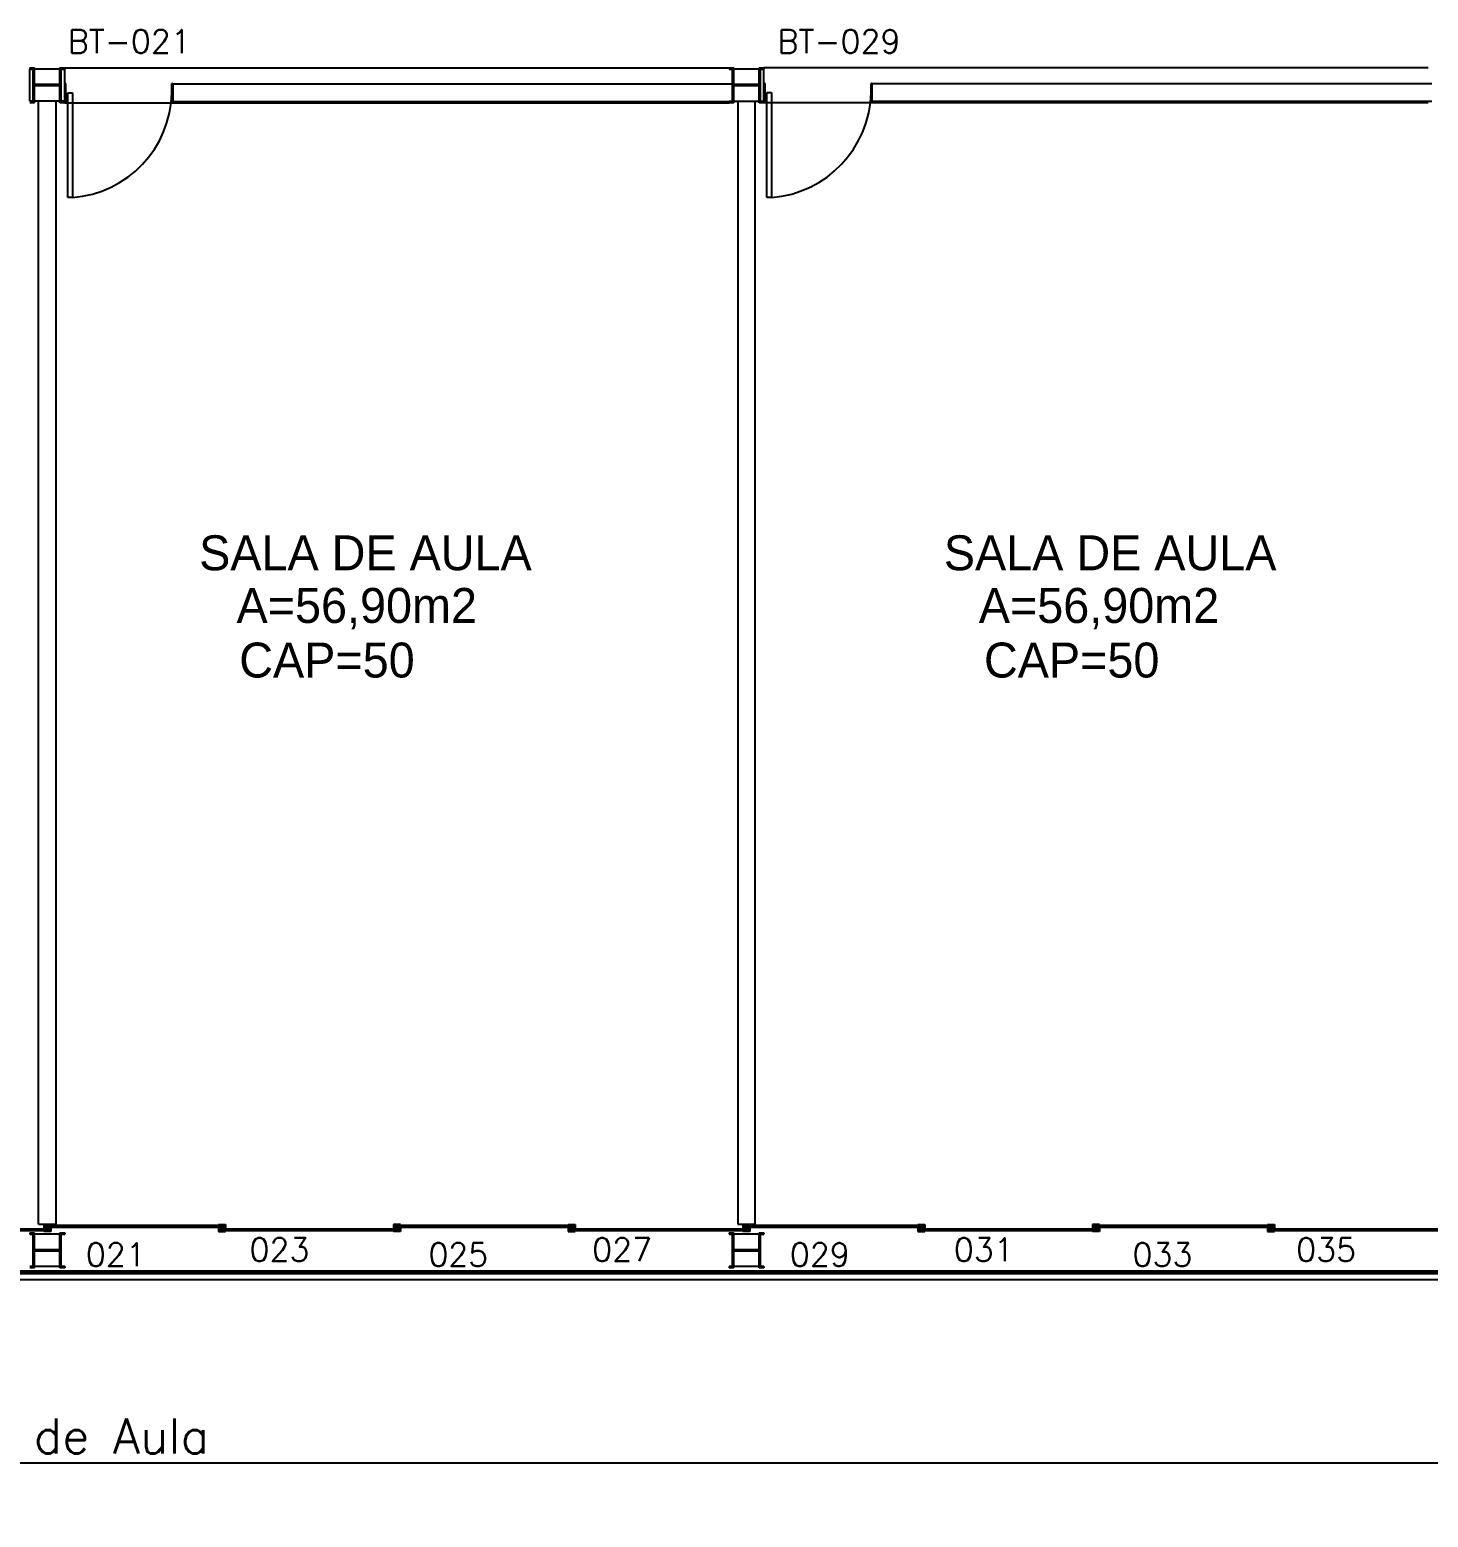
# Model space of a CAD drawing. Extents: x 940 to 1060, y 76 to 105.
# Drawn here: x 954.82 to 966.82, y 76.25 to 89.02 of the extents above; entities that cross this region are included whole.
import ezdxf
from ezdxf.enums import TextEntityAlignment as Align

# ---------------------------------------------------------------- set-up
doc = ezdxf.new("R2010")
doc.units = 0
doc.header["$LTSCALE"] = 0.5
doc.header["$MEASUREMENT"] = 0
doc.header["$PDMODE"] = 34
doc.header["$PDSIZE"] = 0.1
doc.layers.get('0').update_dxf_attribs({"linetype": 'CONTINUOUS'})
doc.layers.get('DEFPOINTS').update_dxf_attribs({"linetype": 'CONTINUOUS'})
for name, color, linetype in [('1', 1, 'CONTINUOUS'), ('ALVENARIA', 2, 'CONTINUOUS'), ('ENDEREÇO', 2, 'CONTINUOUS'), ('ESQUADRIAS', 1, 'CONTINUOUS'), ('ESTRUTURAS', 2, 'CONTINUOUS'), ('NMOD', 2, 'CONTINUOUS'), ('PORTA', 2, 'CONTINUOUS'), ('TEXTO', 2, 'CONTINUOUS'), ('TEXTO-CENTRO-CUSTO', 2, 'CONTINUOUS'), ('ÁREA', 2, 'CONTINUOUS')]:
    doc.layers.add(name, color=color, linetype=linetype)
doc.styles.add('FONTE', font='FONTE.shx', dxfattribs={"height": 0.4})
doc.styles.add('ROMANS', font='simplex.shx', dxfattribs={"height": 0.3})
doc.styles.add('UNB-100', font='simplex.shx', dxfattribs={"height": 0.2})
doc.dimstyles.new('1', dxfattribs={"dimtxt": 0.3, "dimasz": 0.18, "dimexe": 0.5, "dimexo": 1, "dimgap": 0.08, "dimtad": 1, "dimdec": 4, "dimzin": 12, "dimdsep": 46, "dimtxsty": 'ROMANS', "dimblk1": 'NONE', "dimblk2": 'NONE', "dimsah": 1, "dimcen": 0, "dimclrd": 2, "dimclre": 2, "dimclrt": 2, "dimadec": 0, "dimazin": 0, "dimtfac": 1, "dimtdec": 4, "dimtofl": 0, "dimtmove": 2, "dimatfit": 3, "dimldrblk": 'NONE', "dimfxl": 0, "dimtolj": 1, "dimtzin": 4, "dimarcsym": 0})

# ---------------------------------------------------------------- blocks, each defined once
blk = doc.blocks.new('*D13')
at = {"layer": 'DEFPOINTS', "color": 0}
for p in [(942.97, 78.537), (966.97, 78.537), (966.97, 76.72)]:
    blk.add_point(p, dxfattribs=at)
at = {"layer": 'TEXTO-CENTRO-CUSTO', "color": 2, "lineweight": -2}
for p, q in [((942.97, 77.537), (942.97, 76.62)), ((966.97, 77.537), (966.97, 76.62)), ((942.97, 76.72), (966.97, 76.72))]:
    blk.add_line(p, q, dxfattribs=at)
at = {"layer": 'TEXTO-CENTRO-CUSTO', "color": 2, "insert": (954.97, 76.95), "char_height": 0.3, "attachment_point": 5, "style": 'ROMANS'}
blk.add_mtext('\\A1;Salas de Aula', dxfattribs=at)
blk = doc.blocks.new('_NONE')
at = {"color": 0, "linetype": 'ByBlock'}
blk.add_circle((0, 0), 0.25, dxfattribs=at)

msp = doc.modelspace()

# ---------------------------------------------------------------- linework, layer by layer
at = {"layer": '1', "color": 1}
for p, q in [((955.12025, 88.69382), (960.82025, 88.69382)), ((966.82025, 88.6934), (961.12025, 88.6934)), ((955.12025, 88.39382), (960.82025, 88.39382)), ((966.82025, 88.3934), (961.12025, 88.3934)), ((943.07066, 78.35868), (972.28217, 78.35868))]:
    msp.add_line(p, q, dxfattribs=at)
at = {"layer": '1'}
for p, q in [((939.82083, 78.36802), (974.46583, 78.36802)), ((939.82083, 78.34302), (974.46583, 78.34302)), ((939.82083, 78.29302), (1060.12025, 78.29302))]:
    msp.add_line(p, q, dxfattribs=at)
at = {"layer": 'ALVENARIA'}
for p, q in [((956.05014, 88.40502), (956.05014, 88.55502)), ((956.05014, 88.55502), (960.85025, 88.55502)), ((966.85025, 88.55506), (962.05014, 88.55506)), ((962.05014, 88.40506), (962.05014, 88.55506)), ((954.89525, 78.76738), (954.89525, 88.40582)), ((955.04525, 88.40582), (955.04525, 78.76738)), ((956.05014, 88.40502), (960.85025, 88.40502)), ((960.89525, 88.4054), (960.89525, 78.76787)), ((961.04525, 78.76787), (961.04525, 88.4054)), ((966.85025, 88.40506), (962.05014, 88.40506)), ((954.89525, 78.76738), (955.04525, 78.76738)), ((960.89525, 78.76787), (961.04525, 78.76787))]:
    msp.add_line(p, q, dxfattribs=at)
at = {"layer": 'ESQUADRIAS'}
for p, q in [((953.44725, 78.72836), (954.99325, 78.72836)), ((953.44725, 78.71236), (954.99325, 78.71236)), ((954.94025, 78.76536), (954.94025, 78.73536)), ((955.00025, 78.76536), (954.94025, 78.76536)), ((954.94025, 78.73536), (955.00025, 78.73536)), ((955.00025, 78.70536), (954.94025, 78.70536)), ((954.94725, 78.75836), (956.49325, 78.75836)), ((954.94725, 78.74236), (954.94725, 78.75836)), ((954.94725, 78.74236), (956.49325, 78.74236)), ((954.99325, 78.72836), (954.99325, 78.71236)), ((955.00025, 78.73536), (955.00025, 78.70536)), ((956.44025, 78.76536), (956.50025, 78.76536)), ((956.44025, 78.73536), (956.44025, 78.70536)), ((956.50025, 78.73536), (956.44025, 78.73536)), ((956.44025, 78.70536), (956.50025, 78.70536)), ((956.44725, 78.72836), (956.44725, 78.71236)), ((956.44725, 78.72836), (957.99325, 78.72836)), ((956.44725, 78.71236), (957.99325, 78.71236)), ((956.49325, 78.74236), (956.49325, 78.75836)), ((956.50025, 78.76536), (956.50025, 78.73536)), ((957.94025, 78.76536), (957.94025, 78.73536)), ((958.00025, 78.76536), (957.94025, 78.76536)), ((957.94025, 78.73536), (958.00025, 78.73536)), ((958.00025, 78.70536), (957.94025, 78.70536)), ((957.94725, 78.75836), (959.49325, 78.75836)), ((957.94725, 78.74236), (957.94725, 78.75836)), ((957.94725, 78.74236), (959.49325, 78.74236)), ((957.99325, 78.72836), (957.99325, 78.71236)), ((958.00025, 78.73536), (958.00025, 78.70536)), ((959.44025, 78.76536), (959.50025, 78.76536)), ((959.44025, 78.73536), (959.44025, 78.70536)), ((959.50025, 78.73536), (959.44025, 78.73536)), ((959.44025, 78.70536), (959.50025, 78.70536)), ((959.44725, 78.72836), (960.99325, 78.72836)), ((959.44725, 78.72836), (959.44725, 78.71236)), ((959.44725, 78.71236), (960.99325, 78.71236)), ((959.49325, 78.74236), (959.49325, 78.75836)), ((959.50025, 78.76536), (959.50025, 78.73536)), ((960.94025, 78.76536), (960.94025, 78.73536)), ((961.00025, 78.76536), (960.94025, 78.76536)), ((960.94025, 78.73536), (961.00025, 78.73536)), ((961.00025, 78.70536), (960.94025, 78.70536)), ((960.94725, 78.75836), (962.49325, 78.75836)), ((960.94725, 78.74236), (960.94725, 78.75836)), ((960.94725, 78.74236), (962.49325, 78.74236)), ((960.99325, 78.72836), (960.99325, 78.71236)), ((961.00025, 78.73536), (961.00025, 78.70536)), ((962.44025, 78.76536), (962.50025, 78.76536)), ((962.44025, 78.73536), (962.44025, 78.70536)), ((962.50025, 78.73536), (962.44025, 78.73536)), ((962.44025, 78.70536), (962.50025, 78.70536)), ((962.44725, 78.72836), (962.44725, 78.71236)), ((962.44725, 78.72836), (963.99325, 78.72836)), ((962.44725, 78.71236), (963.99325, 78.71236)), ((962.49325, 78.74236), (962.49325, 78.75836)), ((962.50025, 78.76536), (962.50025, 78.73536)), ((963.94025, 78.76536), (963.94025, 78.73536)), ((964.00025, 78.76536), (963.94025, 78.76536)), ((963.94025, 78.73536), (964.00025, 78.73536)), ((964.00025, 78.70536), (963.94025, 78.70536)), ((963.94725, 78.75836), (965.49325, 78.75836)), ((963.94725, 78.74236), (963.94725, 78.75836)), ((963.94725, 78.74236), (965.49325, 78.74236)), ((963.99325, 78.72836), (963.99325, 78.71236)), ((964.00025, 78.73536), (964.00025, 78.70536)), ((965.44025, 78.76536), (965.50025, 78.76536)), ((965.44025, 78.73536), (965.44025, 78.70536)), ((965.50025, 78.73536), (965.44025, 78.73536)), ((965.44025, 78.70536), (965.50025, 78.70536)), ((965.44725, 78.72836), (965.44725, 78.71236)), ((965.44725, 78.72836), (966.99325, 78.72836)), ((965.44725, 78.71236), (966.99325, 78.71236)), ((965.49325, 78.74236), (965.49325, 78.75836)), ((965.50025, 78.76536), (965.50025, 78.73536))]:
    msp.add_line(p, q, dxfattribs=at)
at = {"layer": 'ESTRUTURAS'}
for p, q in [((954.82025, 88.69382), (954.86225, 88.69382)), ((954.82025, 88.69382), (954.82025, 88.68182)), ((954.82025, 88.68182), (954.85025, 88.68182)), ((954.82025, 88.40582), (954.82025, 88.68182)), ((954.85025, 88.40582), (954.85025, 88.68182)), ((954.86225, 88.39382), (954.86225, 88.69382)), ((955.07825, 88.68182), (954.86225, 88.68182)), ((955.07825, 88.69382), (955.12025, 88.69382)), ((955.07825, 88.39382), (955.07825, 88.69382)), ((955.09025, 88.40582), (955.09025, 88.68182)), ((955.09025, 88.68182), (955.12025, 88.68182)), ((955.12025, 88.69382), (955.12025, 88.68182)), ((955.12025, 88.40582), (955.12025, 88.68182)), ((960.82025, 88.6934), (960.86225, 88.6934)), ((960.82025, 88.6934), (960.82025, 88.6814)), ((960.82025, 88.6814), (960.85025, 88.6814)), ((960.85025, 88.4054), (960.85025, 88.6814)), ((960.86225, 88.3934), (960.86225, 88.6934)), ((961.07825, 88.6814), (960.86225, 88.6814)), ((961.07825, 88.6934), (961.12025, 88.6934)), ((961.07825, 88.3934), (961.07825, 88.6934)), ((961.09025, 88.4054), (961.09025, 88.6814)), ((961.09025, 88.6814), (961.12025, 88.6814)), ((961.12025, 88.6934), (961.12025, 88.6814)), ((961.12025, 88.4054), (961.12025, 88.6814)), ((955.07825, 88.54982), (954.86225, 88.54982)), ((955.07825, 88.53782), (954.86225, 88.53782)), ((961.07825, 88.5494), (960.86225, 88.5494)), ((961.07825, 88.5374), (960.86225, 88.5374)), ((954.85025, 88.40582), (954.82025, 88.40582)), ((954.86225, 88.39382), (954.82025, 88.39382)), ((955.07825, 88.40582), (954.86225, 88.40582)), ((955.12025, 88.39382), (955.07825, 88.39382)), ((955.12025, 88.40582), (955.09025, 88.40582)), ((955.12025, 88.40582), (955.12025, 88.39382)), ((960.82025, 88.4054), (960.82025, 88.3934)), ((960.85025, 88.4054), (960.82025, 88.4054)), ((960.86225, 88.3934), (960.82025, 88.3934)), ((961.07825, 88.4054), (960.86225, 88.4054)), ((961.12025, 88.3934), (961.07825, 88.3934)), ((961.12025, 88.4054), (961.09025, 88.4054)), ((961.12025, 88.4054), (961.12025, 88.3934)), ((954.82025, 78.6926), (954.86225, 78.6926)), ((954.82025, 78.6926), (954.82025, 78.6806)), ((954.82025, 78.6806), (954.85025, 78.6806)), ((954.85025, 78.4046), (954.85025, 78.6806)), ((954.86225, 78.3926), (954.86225, 78.6926)), ((955.07825, 78.6806), (954.86225, 78.6806)), ((955.07825, 78.3926), (955.07825, 78.6926)), ((955.07825, 78.6926), (955.12025, 78.6926)), ((955.09025, 78.4046), (955.09025, 78.6806)), ((955.09025, 78.6806), (955.12025, 78.6806)), ((955.12025, 78.6926), (955.12025, 78.6806)), ((960.82025, 78.6926), (960.86225, 78.6926)), ((960.82025, 78.6926), (960.82025, 78.6806)), ((960.82025, 78.6806), (960.85025, 78.6806)), ((960.85025, 78.4046), (960.85025, 78.6806)), ((960.86225, 78.3926), (960.86225, 78.6926)), ((961.07825, 78.6806), (960.86225, 78.6806)), ((961.07825, 78.3926), (961.07825, 78.6926)), ((961.07825, 78.6926), (961.12025, 78.6926)), ((961.09025, 78.4046), (961.09025, 78.6806)), ((961.09025, 78.6806), (961.12025, 78.6806)), ((961.12025, 78.6926), (961.12025, 78.6806)), ((955.07825, 78.5486), (954.86225, 78.5486)), ((955.07825, 78.5366), (954.86225, 78.5366)), ((961.07825, 78.5486), (960.86225, 78.5486)), ((961.07825, 78.5366), (960.86225, 78.5366)), ((954.85025, 78.4046), (954.82025, 78.4046)), ((955.07825, 78.4046), (954.86225, 78.4046)), ((955.12025, 78.4046), (955.09025, 78.4046)), ((955.12025, 78.4046), (955.12025, 78.3926)), ((960.82025, 78.4046), (960.82025, 78.3926)), ((960.85025, 78.4046), (960.82025, 78.4046)), ((961.07825, 78.4046), (960.86225, 78.4046)), ((961.12025, 78.4046), (961.09025, 78.4046)), ((961.12025, 78.4046), (961.12025, 78.3926)), ((954.86225, 78.3926), (954.82025, 78.3926)), ((955.12025, 78.3926), (955.07825, 78.3926)), ((960.86225, 78.3926), (960.82025, 78.3926)), ((961.12025, 78.3926), (961.07825, 78.3926))]:
    msp.add_line(p, q, dxfattribs=at)
at = {"layer": 'PORTA'}
for p, q in [((955.12525, 88.39954), (955.12525, 88.55954)), ((955.13025, 88.55954), (955.12525, 88.55954)), ((955.13025, 88.39954), (955.13025, 88.55954)), ((956.04514, 88.55954), (956.04014, 88.55954)), ((956.04014, 88.39954), (956.04014, 88.55954)), ((956.04514, 88.39954), (956.04514, 88.55954)), ((961.13025, 88.56007), (961.12525, 88.56007)), ((961.13025, 88.40007), (961.13025, 88.56007)), ((962.04514, 88.56007), (962.04014, 88.56007)), ((962.04014, 88.40007), (962.04014, 88.56007)), ((962.04514, 88.40007), (962.04514, 88.56007)), ((955.13025, 88.39954), (955.12525, 88.39954)), ((955.14577, 88.47996), (955.18577, 88.47996)), ((955.14577, 87.57996), (955.14577, 88.47996)), ((955.18577, 88.47996), (955.18577, 87.57996)), ((956.04514, 88.39954), (956.04014, 88.39954)), ((961.13025, 88.40007), (961.12525, 88.40007)), ((961.14577, 88.48049), (961.18577, 88.48049)), ((961.14577, 87.58049), (961.14577, 88.48049)), ((961.18577, 88.48049), (961.18577, 87.58049)), ((962.04514, 88.40007), (962.04014, 88.40007)), ((955.18577, 87.57996), (955.14577, 87.57996)), ((961.18577, 87.58049), (961.14577, 87.58049))]:
    msp.add_line(p, q, dxfattribs=at)
at = {"layer": 'PORTA', "color": 1}
msp.add_line((961.12525, 88.40007), (961.12525, 88.56007), dxfattribs=at)
for centre in [(955.11632, 88.50143), (961.11632, 88.50196)]:
    msp.add_arc(centre, 0.92408, 274.310497, 358.642288, dxfattribs=at)

# ---------------------------------------------------------------- texts
at = {"layer": 'ENDEREÇO', "style": 'UNB-100'}
for s, p in [('BT-021', (956.20138, 88.82014)), ('BT-029', (962.29156, 88.82013))]:
    msp.add_text(s, height=0.2, dxfattribs=at).set_placement(p, align=Align.RIGHT)
at = {"layer": 'NMOD', "style": 'UNB-100'}
for s, p in [('021', (955.81508, 78.40656)), ('023', (957.22102, 78.44913)), ('025', (958.75476, 78.40656)), ('027', (960.1607, 78.44913)), ('029', (961.85704, 78.40656)), ('031', (963.26297, 78.44913)), ('033', (964.79672, 78.40656)), ('035', (966.20265, 78.44913))]:
    msp.add_text(s, height=0.2, dxfattribs=at).set_placement(p, align=Align.RIGHT)
at = {"layer": 'TEXTO', "style": 'FONTE'}
for s, p in [('SALA DE AULA', (959.12747, 84.38047)), ('SALA DE AULA', (965.51781, 84.38047)), ('CAP=50', (958.1232, 83.45978)), ('CAP=50', (964.51353, 83.45978))]:
    msp.add_text(s, height=0.3, dxfattribs=at).set_placement(p, align=Align.RIGHT)
at = {"layer": 'ÁREA', "style": 'FONTE'}
for p in [(958.65772, 83.92842), (965.02649, 83.92842)]:
    msp.add_text('A=56,90m2', height=0.3, dxfattribs=at).set_placement(p, align=Align.RIGHT)

# ---------------------------------------------------------------- dimensions: what is measured, and where the dimension line sits
at = {"layer": 'TEXTO-CENTRO-CUSTO'}
dim = msp.add_linear_dim(base=(966.97025, 76.71981), p1=(942.97025, 78.53702), p2=(966.97025, 78.53702), text='Salas de Aula', dimstyle='1', override={"dimasz": 0.04, "dimexe": 0.1}, dxfattribs=at)
dim.commit()
dim.dimension.update_dxf_attribs({"geometry": '*D13', "text_midpoint": (954.97025, 76.94981)})

doc.saveas('drawing.dxf')
